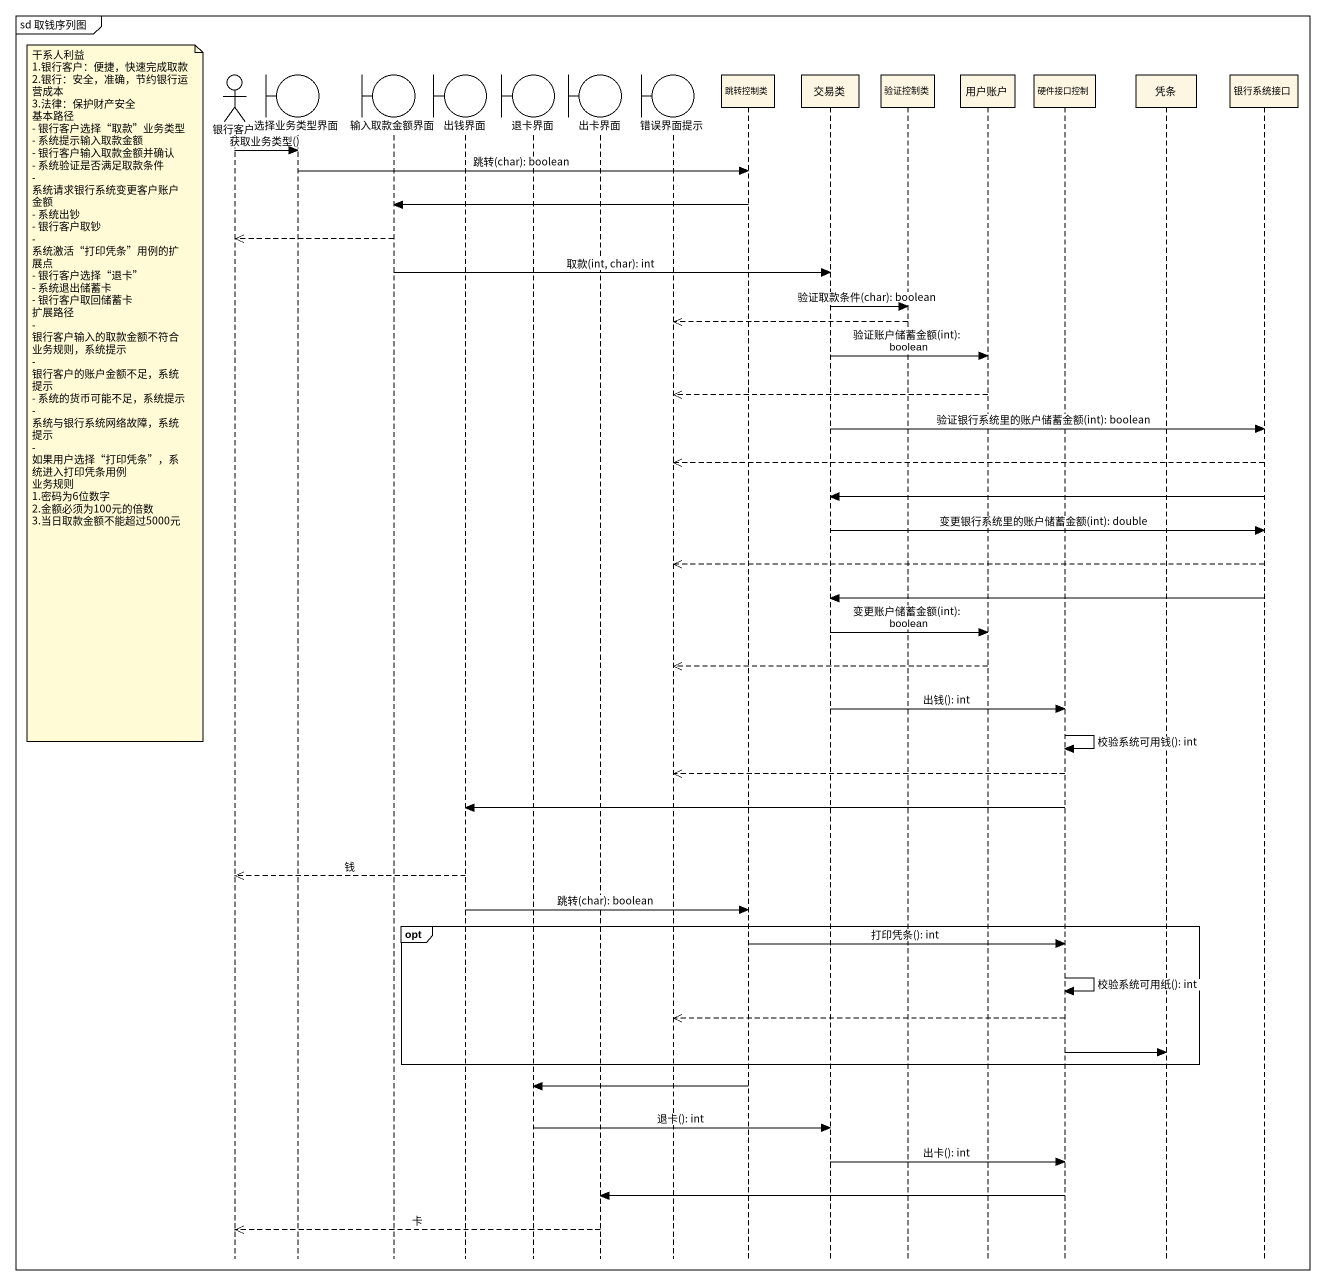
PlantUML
@startuml
mainframe sd 取钱序列图
hide footbox
actor 银行客户
boundary 选择业务类型界面
boundary 输入取款金额界面
boundary 出钱界面
boundary 退卡界面
boundary 出卡界面
boundary 错误界面提示
participant 跳转控制类
participant 交易类
participant 验证控制类
participant 用户账户
participant 硬件接口控制
participant 凭条
participant 银行系统接口

银行客户 -> 选择业务类型界面 : 获取业务类型()
选择业务类型界面 -> 跳转控制类 : 跳转(char): boolean
跳转控制类 -> 输入取款金额界面
输入取款金额界面 -->> 银行客户
输入取款金额界面 -> 交易类 : 取款(int, char): int
交易类 -> 验证控制类 : 验证取款条件(char): boolean
验证控制类 -->> 错误界面提示
交易类 -> 用户账户 : 验证账户储蓄金额(int): boolean
note left of 银行客户
  干系人利益
  1.银行客户：便捷，快速完成取款
  2.银行：安全，准确，节约银行运营成本
  3.法律：保护财产安全
  基本路径
  - 银行客户选择“取款”业务类型
  - 系统提示输入取款金额
  - 银行客户输入取款金额并确认
  - 系统验证是否满足取款条件
  - 系统请求银行系统变更客户账户金额
  - 系统出钞
  - 银行客户取钞
  - 系统激活“打印凭条”用例的扩展点
  - 银行客户选择“退卡”
  - 系统退出储蓄卡
  - 银行客户取回储蓄卡
  扩展路径
  - 银行客户输入的取款金额不符合业务规则，系统提示
  - 银行客户的账户金额不足，系统提示
  - 系统的货币可能不足，系统提示
  - 系统与银行系统网络故障，系统提示
  - 如果用户选择“打印凭条”，系统进入打印凭条用例
  业务规则
  1.密码为6位数字
  2.金额必须为100元的倍数
  3.当日取款金额不能超过5000元
end note
用户账户 -->> 错误界面提示
交易类 -> 银行系统接口 : 验证银行系统里的账户储蓄金额(int): boolean
银行系统接口 -->> 错误界面提示
银行系统接口 -> 交易类
交易类 -> 银行系统接口 : 变更银行系统里的账户储蓄金额(int): double
银行系统接口 -->> 错误界面提示
银行系统接口 -> 交易类
交易类 -> 用户账户 : 变更账户储蓄金额(int): boolean
用户账户 -->> 错误界面提示
交易类 -> 硬件接口控制 : 出钱(): int
硬件接口控制 -> 硬件接口控制 : 校验系统可用钱(): int
硬件接口控制 -->> 错误界面提示
硬件接口控制 -> 出钱界面
出钱界面 -->> 银行客户 : 钱
出钱界面 -> 跳转控制类 : 跳转(char): boolean
opt
  跳转控制类 -> 硬件接口控制 : 打印凭条(): int
  硬件接口控制 -> 硬件接口控制 : 校验系统可用纸(): int
  硬件接口控制 -->> 错误界面提示
  硬件接口控制 -> 凭条
end
跳转控制类 -> 退卡界面
退卡界面 -> 交易类 : 退卡(): int
交易类 -> 硬件接口控制 : 出卡(): int
硬件接口控制 -> 出卡界面
出卡界面 -->> 银行客户 : 卡
@enduml
